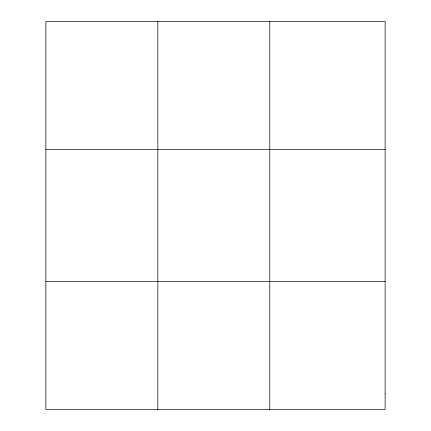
<?xml version="1.0" encoding="UTF-8"?>
<svg xmlns="http://www.w3.org/2000/svg" width="431" height="431" viewBox="0 0 431 431"><rect width="100%" height="100%" fill="white"/><g stroke="black" fill="none" stroke-linecap="round" stroke-linejoin="round"><path stroke-width="0.65" d="M157.827 21.55L157.827 409.45M269.779 21.55L269.779 409.45M45.869 149.557L385.131 149.557M45.869 281.443L385.131 281.443M385.131 393.449L385.131 409.45L45.869 409.45L45.869 21.55L385.131 21.55L385.131 393.449"/></g></svg>
